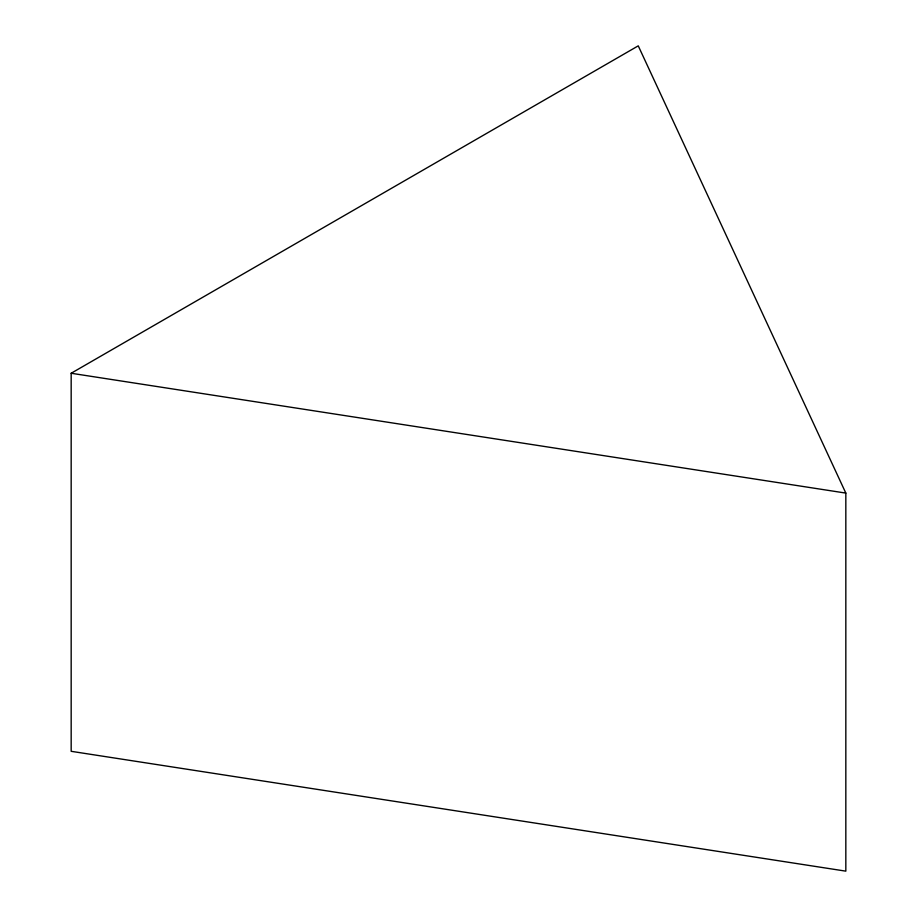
<?xml version="1.0" encoding="UTF-8"?>
<svg xmlns="http://www.w3.org/2000/svg" width="917" height="917" viewBox="0 0 917 917"><rect width="100%" height="100%" fill="white"/><g stroke="black" fill="none" stroke-linecap="round" stroke-linejoin="round"><path stroke-width="1.38" d="M71.171 373.253L638.255 45.85L845.829 493.094L845.829 871.15L71.171 751.31L71.171 373.253L845.829 493.094"/></g></svg>
